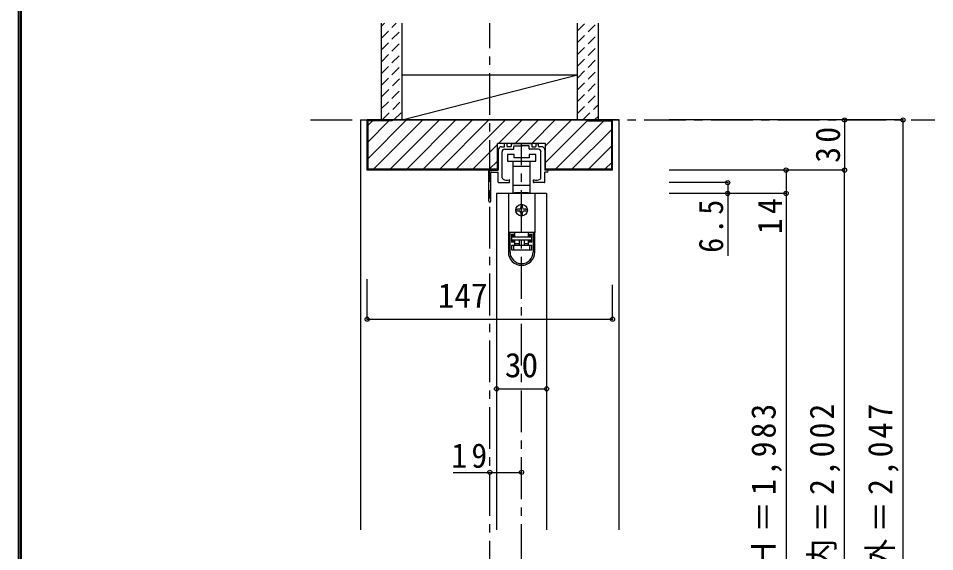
# Model space of a CAD drawing. Units: millimetres, scale not verified. Extents: x -973 to 977, y -718 to 696.
# Drawn here: x -973 to -424, y -319 to 0 of the extents above; entities that cross this region are included whole.
import ezdxf
from ezdxf.enums import TextEntityAlignment as Align

# ---------------------------------------------------------------- set-up
doc = ezdxf.new("R2010")
doc.units = ezdxf.units.MM
doc.header["$LTSCALE"] = 5
doc.header["$PDMODE"] = 32
doc.header["$PDSIZE"] = 2.5
doc.linetypes.add('CHAIN1', pattern=[8, 5, -1, 1, -1])
doc.linetypes.add('DASHED1', pattern=[1.8, 1.2, -0.6])
for name, color, linetype in [('0-1_通り芯', 4, 'CHAIN1'), ('0-2_柱', 7, 'Continuous'), ('0-3_仕上げ', 2, 'Continuous'), ('0-4_枠', 3, 'Continuous'), ('0-6_扉', 6, 'Continuous'), ('0-7_金物', 7, 'Continuous'), ('0-B_寸法', 7, 'Continuous'), ('0-C_ハッチ', 4, 'DASHED1'), ('F-1_枠', 6, 'Continuous')]:
    doc.layers.add(name, color=color, linetype=linetype)
doc.styles.add('ＭＳ ゴシック', font='')
doc.styles.get('ＭＳ ゴシック').set_extended_font_data('MS Gothic')

# ---------------------------------------------------------------- blocks, each defined once
blk = doc.blocks.new('03')
at = {"layer": '0-B_寸法'}
for p, q in [((-11.079, 7.476), (-9.529, 7.476)), ((-9.229, 7.776), (-9.229, 9.176)), ((-9.229, 5.976), (-4.029, 5.976)), ((-8.029, 9.476), (-8.929, 9.476)), ((-7.729, 7.776), (-7.729, 9.176)), ((-5.529, 7.476), (-7.429, 7.476)), ((-5.229, 9.176), (-5.229, 7.776)), ((-4.929, 9.476), (6.771, 9.476)), ((-3.729, 6.276), (-3.729, 7.676)), ((-3.429, 7.976), (0.621, 7.976)), ((0.921, 8.276), (0.621, 7.976)), ((0.921, 8.276), (1.221, 7.976)), ((5.271, 7.976), (1.221, 7.976)), ((5.571, 6.276), (5.571, 7.676)), ((11.071, 5.976), (5.871, 5.976)), ((7.071, 9.176), (7.071, 7.776)), ((7.371, 7.476), (9.271, 7.476)), ((9.571, 7.776), (9.571, 9.176)), ((9.871, 9.476), (10.771, 9.476)), ((11.071, 7.776), (11.071, 9.176)), ((12.921, 7.476), (11.371, 7.476)), ((-13.079, 5.476), (-13.079, -6.524)), ((-10.679, -11.096), (-10.679, 4.476)), ((12.521, -11.096), (12.521, 4.476)), ((14.921, 5.476), (14.921, -6.524)), ((-18.679, -25.124), (-18.679, -7.024)), ((-18.179, -6.524), (-13.079, -6.524)), ((-17.479, -25.124), (-17.479, -8.224)), ((-16.979, -7.724), (-13.079, -7.724)), ((-13.079, -13.724), (-13.079, -7.724)), ((16.321, -6.524), (14.921, -6.524)), ((16.321, -7.724), (14.921, -7.724)), ((14.921, -13.724), (14.921, -7.724)), ((-12.779, -14.024), (-6.529, -14.024)), ((-6.229, -13.724), (-6.229, -12.649)), ((8.071, -13.724), (8.071, -12.649)), ((14.621, -14.024), (8.371, -14.024))]:
    blk.add_line(p, q, dxfattribs=at)
for centre, radius, start, end in [((-11.079, 5.476), 2, 90, 180), ((-9.229, 4.476), 1.5, 90, 180), ((-9.529, 7.776), 0.3, 270, 0), ((-8.929, 9.176), 0.3, 90, 180), ((-8.029, 9.176), 0.3, 0, 90), ((-7.429, 7.776), 0.3, 180, 270), ((-5.529, 7.776), 0.3, 270, 0), ((-4.929, 9.176), 0.3, 90, 180), ((-4.029, 6.276), 0.3, 270, 0), ((-3.429, 7.676), 0.3, 90, 180), ((5.271, 7.676), 0.3, 0, 90), ((5.871, 6.276), 0.3, 180, 270), ((6.771, 9.176), 0.3, 0, 90), ((7.371, 7.776), 0.3, 180, 270), ((9.271, 7.776), 0.3, 270, 0), ((9.871, 9.176), 0.3, 90, 180), ((10.771, 9.176), 0.3, 0, 90), ((11.371, 7.776), 0.3, 180, 270), ((11.071, 4.476), 1.5, 0, 90), ((12.921, 5.476), 2, 0, 90), ((-18.179, -7.024), 0.5, 90, 180), ((-16.979, -8.224), 0.5, 90, 180), ((16.321, -7.124), 0.6, 0, 90), ((16.321, -7.124), 0.6, 270, 0), ((-12.779, -13.724), 0.3, 180, 270), ((-9.679, -11.096), 1, 180, 243.25632), ((-7.879, -7.524), 5, 243.25632, 284.75682), ((-6.529, -12.649), 0.3, 0, 104.75682), ((-6.529, -13.724), 0.3, 270, 0), ((8.371, -12.649), 0.3, 75.24318, 180), ((8.371, -13.724), 0.3, 180, 270), ((9.721, -7.524), 5, 255.24318, 296.74368), ((11.521, -11.096), 1, 296.74368, 0), ((14.621, -13.724), 0.3, 270, 0), ((-18.079, -25.124), 0.6, 180, 0)]:
    blk.add_arc(centre, radius, start, end, dxfattribs=at)
blk = doc.blocks.new('下荷重(戸車)')
at = {"layer": '0-7_金物'}
for p, q in [((8.5, 37.107), (4.5, 37.107)), ((5.25, 30.107), (5.25, 33.107)), ((-5.25, 30.107), (0, 30.107)), ((0, 30.107), (5.25, 30.107)), ((5.25, 18.507), (5.25, 30.107)), ((0, 18.507), (-5.25, 18.507)), ((-5.25, 18.507), (-5.25, 14.107)), ((5.25, 18.507), (0, 18.507)), ((5.25, 14.107), (5.25, 18.507)), ((7.9, 13.807), (-7.9, 13.807)), ((-7.9, 13.807), (-7.9, -9.493)), ((-5.25, 14.107), (-4, 14.107)), ((-4, 14.107), (-4, 13.807)), ((4, 14.107), (-4, 14.107)), ((4, 14.107), (5.25, 14.107)), ((4, 13.807), (4, 14.107)), ((7.9, 13.807), (7.9, -9.493)), ((-0.5, 6.307), (-0.5, 5.307)), ((0.5, 5.307), (0.5, 6.307)), ((-1.5, 4.307), (-2.5, 4.307)), ((-2.5, 3.307), (-1.5, 3.307)), ((-0.5, 2.307), (-0.5, 1.307)), ((0.5, 1.307), (0.5, 2.307)), ((2.5, 4.307), (1.5, 4.307)), ((1.5, 3.307), (2.5, 3.307)), ((7.9, -9.493), (-7.9, -9.493)), ((-7.9, -9.493), (-7.9, -9.593)), ((-6.9, -9.593), (-7.9, -9.593)), ((-7.9, -9.593), (-7.9, -21.293)), ((-4.2, -9.593), (-6.9, -9.593)), ((-6.9, -21.293), (-6.9, -9.593)), ((-6.1, -10.593), (-6.1, -15.293)), ((-6.1, -10.593), (-4.2, -10.593)), ((-4.9, -9.593), (-4.9, -9.493)), ((-4.2, -9.593), (-4.2, -10.593)), ((-4, -11.693), (-4, -9.493)), ((4, -9.493), (4, -11.693)), ((6.9, -9.593), (4.2, -9.593)), ((4.2, -10.593), (4.2, -9.593)), ((4.2, -11.593), (4.2, -10.593)), ((4.2, -10.593), (6.1, -10.593)), ((4.9, -9.493), (4.9, -9.593)), ((6.1, -15.293), (6.1, -10.593)), ((6.9, -9.593), (6.9, -21.293)), ((7.9, -9.593), (6.9, -9.593)), ((7.9, -9.493), (7.9, -9.593)), ((7.9, -21.293), (7.9, -9.593)), ((-6.1, -14.293), (-4.2, -14.293)), ((-4.2, -15.293), (-6.1, -15.293)), ((-5.9, -11.693), (-5.9, -12.193)), ((-4, -11.693), (-5.9, -11.693)), ((-5.9, -12.193), (5.9, -12.193)), ((-5.9, -14.193), (-5.9, -12.193)), ((5.9, -14.193), (-5.9, -14.193)), ((-4.2, -14.293), (-4.2, -15.293)), ((-4.2, -15.293), (-4.2, -17.193)), ((-4, -16.193), (-4, -14.193)), ((-1.5, -14.193), (-1.5, -17.193)), ((1.5, -14.193), (1.5, -17.193)), ((1.5, -16.193), (4, -16.193)), ((5.9, -11.693), (4, -11.693)), ((6.1, -11.593), (4.2, -11.593)), ((6.1, -15.293), (4.2, -15.293)), ((4.2, -17.193), (4.2, -15.293)), ((5.9, -12.193), (5.9, -11.693)), ((5.9, -12.193), (5.9, -14.193)), ((-5.9, -17.193), (-4.9, -17.193)), ((-4.9, -17.193), (4.9, -17.193)), ((-4.9, -17.193), (-4.9, -20.193)), ((4.9, -20.193), (-4.9, -20.193)), ((4.9, -17.193), (5.9, -17.193)), ((5.9, -17.193), (5.9, -20.193))]:
    blk.add_line(p, q, dxfattribs=at)
for points in [[(-8.5, 33.107), (0, 33.107), (8.5, 33.107), (8.5, 37.107)], [(4.5, 37.107), (4.5, 35.107), (-4.5, 35.107), (-4.5, 37.107), (-8.5, 37.107), (-8.5, 33.107)], [(-5.25, 33.107), (-5.25, 30.107), (-5.25, 18.507)], [(-4.2, -10.593), (-4.2, -11.593), (-6.1, -11.593)], [(-4, -17.193), (-4, -16.193), (-1.5, -16.193)], [(4, -14.193), (4, -16.193), (4, -17.193)], [(4.2, -15.293), (4.2, -14.293), (6.1, -14.293)], [(-4.9, -20.193), (-5.9, -20.193), (-5.9, -17.193)], [(5.9, -20.193), (4.9, -20.193), (4.9, -17.193)]]:
    blk.add_lwpolyline(points, dxfattribs=at)
blk.add_circle((0, 3.807), 3.5, dxfattribs=at)
for centre, radius, start, end in [((0, 6.307), 0.5, 90, 180), ((0, 6.307), 0.5, 0, 90), ((-2.5, 3.807), 0.5, 90, 180), ((-2.5, 3.807), 0.5, 180, 270), ((-1.5, 5.307), 1, 270, 0), ((-1.5, 2.307), 1, 0, 90), ((0, 1.307), 0.5, 180, 270), ((0, 1.307), 0.5, 270, 0), ((1.5, 5.307), 1, 180, 270), ((1.5, 2.307), 1, 90, 180), ((2.5, 3.807), 0.5, 0, 90), ((2.5, 3.807), 0.5, 270, 0), ((0, -21.293), 7.9, 180, 0), ((0, -21.293), 6.9, 180, 0)]:
    blk.add_arc(centre, radius, start, end, dxfattribs=at)

msp = doc.modelspace()

# ---------------------------------------------------------------- linework, layer by layer
at = {"layer": '0-1_通り芯'}
for p, q in [((-690.847, -577.5), (-690.847, -2.5)), ((-798.347, -60.5), (-424.347, -60.5)), ((-671.847, -567.5), (-671.847, -74.5))]:
    msp.add_line(p, q, dxfattribs=at)
at = {"layer": '0-2_柱'}
msp.add_line((-743.347, -60.5), (-638.347, -33.5), dxfattribs=at)
at = {"layer": '0-2_柱', "color": 3}
for p, q in [((-743.347, -33.5), (-638.347, -33.5)), ((-743.347, -60.5), (-638.347, -60.5))]:
    msp.add_line(p, q, dxfattribs=at)
at = {"layer": '0-3_仕上げ'}
for p, q in [((-755.847, -60.5), (-755.847, -2.5)), ((-743.347, -60.5), (-743.347, -2.5)), ((-638.347, -60.5), (-638.347, -2.5)), ((-625.847, -60.5), (-625.847, -2.5))]:
    msp.add_line(p, q, dxfattribs=at)
at = {"layer": '0-4_枠', "color": 4}
for p, q in [((-768.347, -60.5), (-764.347, -60.5)), ((-768.347, -60.5), (-768.347, -306)), ((-613.347, -60.5), (-617.347, -60.5)), ((-613.347, -306), (-613.347, -60.5))]:
    msp.add_line(p, q, dxfattribs=at)
at = {"layer": '0-4_枠'}
for p, q in [((-764.347, -90.5), (-764.347, -60.5)), ((-617.347, -60.5), (-764.347, -60.5)), ((-763.847, -90), (-763.847, -61)), ((-749.347, -61), (-763.847, -61)), ((-749.347, -60.5), (-749.347, -61)), ((-632.347, -61), (-632.347, -60.5)), ((-632.347, -61), (-617.847, -61)), ((-617.847, -90), (-617.847, -61)), ((-617.347, -90.5), (-617.347, -60.5)), ((-686.247, -90.5), (-686.247, -74.5)), ((-657.447, -74.5), (-686.247, -74.5)), ((-657.447, -90.5), (-657.447, -74.5)), ((-686.247, -90.5), (-764.347, -90.5)), ((-686.247, -90), (-763.847, -90)), ((-617.847, -90), (-657.447, -90)), ((-617.347, -90.5), (-657.447, -90.5))]:
    msp.add_line(p, q, dxfattribs=at)
at = {"layer": '0-6_扉'}
for p, q in [((-656.847, -104.5), (-686.847, -104.5)), ((-686.847, -104.5), (-686.847, -306)), ((-656.847, -104.5), (-656.847, -306))]:
    msp.add_line(p, q, dxfattribs=at)
at = {"layer": '0-B_寸法', "color": 4}
for p, q in [((-443.347, -60.5), (-583.347, -60.5)), ((-478.347, -60.5), (-478.347, -90.5)), ((-443.347, -60.5), (-443.347, -555.5)), ((-478.347, -90.5), (-583.347, -90.5)), ((-513.347, -90.5), (-513.347, -104.5)), ((-478.347, -567.5), (-478.347, -90.5)), ((-548.347, -98), (-583.347, -98)), ((-548.347, -98), (-548.347, -141.854)), ((-513.347, -104.5), (-583.347, -104.5)), ((-513.347, -104.5), (-513.347, -547.5)), ((-764.347, -179.804), (-764.347, -155.746)), ((-617.347, -179.804), (-617.347, -159.246)), ((-764.347, -179.804), (-617.347, -179.804)), ((-686.847, -221.5), (-656.847, -221.5)), ((-712.847, -271.5), (-671.847, -271.5))]:
    msp.add_line(p, q, dxfattribs=at)
at = {"layer": '0-B_寸法'}
for p in [(-478.347, -60.5), (-443.347, -60.5), (-513.347, -90.5), (-478.347, -90.5), (-548.347, -98), (-548.347, -104.5), (-513.347, -104.5), (-764.347, -179.804), (-617.347, -179.804), (-686.847, -221.5), (-656.847, -221.5), (-690.847, -271.5), (-671.847, -271.5)]:
    msp.add_point(p, dxfattribs=at)
at = {"layer": '0-C_ハッチ'}
for p, q in [((-755.847, -11.466), (-746.881, -2.5)), ((-755.847, -4.395), (-753.952, -2.5)), ((-638.347, -14.174), (-626.673, -2.5)), ((-638.347, -7.103), (-633.744, -2.5)), ((-755.847, -18.537), (-743.347, -6.037)), ((-638.347, -21.246), (-625.847, -8.746)), ((-755.847, -25.608), (-743.347, -13.108)), ((-638.347, -28.317), (-625.847, -15.817)), ((-755.847, -32.679), (-743.347, -20.179)), ((-755.847, -39.751), (-743.347, -27.251)), ((-638.347, -35.388), (-625.847, -22.888)), ((-638.347, -42.459), (-625.847, -29.959)), ((-755.525, -46.5), (-743.347, -34.322)), ((-638.347, -49.53), (-625.847, -37.03)), ((-755.875, -53.921), (-743.347, -41.393)), ((-755.383, -60.5), (-743.347, -48.464)), ((-638.347, -56.601), (-625.847, -44.101)), ((-635.175, -60.5), (-625.847, -51.172)), ((-748.312, -60.5), (-743.347, -55.535)), ((-628.104, -60.5), (-625.847, -58.243))]:
    msp.add_line(p, q, dxfattribs=at)
at = {"layer": '0-C_ハッチ', "linetype": 'Continuous'}
for p, q in [((-763.847, -83.472), (-740.875, -60.5)), ((-763.847, -63.673), (-761.174, -61)), ((-763.847, -73.573), (-751.274, -61)), ((-760.475, -90), (-730.975, -60.5)), ((-750.576, -90), (-721.076, -60.5)), ((-740.676, -90), (-711.176, -60.5)), ((-701.277, -60.5), (-730.777, -90)), ((-720.877, -90), (-691.377, -60.5)), ((-710.978, -90), (-681.478, -60.5)), ((-685.578, -74.5), (-671.578, -60.5)), ((-675.679, -74.5), (-661.679, -60.5)), ((-665.779, -74.5), (-651.779, -60.5)), ((-657.447, -76.067), (-641.88, -60.5)), ((-657.447, -85.967), (-632.347, -60.867)), ((-622.581, -61), (-651.581, -90)), ((-641.681, -90), (-617.847, -66.166)), ((-701.078, -90), (-686.247, -75.169)), ((-631.782, -90), (-617.847, -76.065)), ((-691.179, -90), (-686.247, -85.068)), ((-621.882, -90), (-617.847, -85.965))]:
    msp.add_line(p, q, dxfattribs=at)
at = {"layer": 'F-1_枠'}
for p, q in [((-973.347, 695.833), (-973.347, -700.833)), ((-972.514, 695.833), (-972.514, -700.833)), ((-971.68, 695.833), (-971.68, -700.833))]:
    msp.add_line(p, q, dxfattribs=at)

# ---------------------------------------------------------------- block references
at = {"layer": '0-7_金物'}
for name, p in [('03', (-672.768, -83.976)), ('下荷重(戸車)', (-671.847, -118.307))]:
    msp.add_blockref(name, p, dxfattribs=at)

# ---------------------------------------------------------------- texts
at = {"layer": '0-B_寸法', "style": 'ＭＳ ゴシック'}
for s, p in [('147', (-722.108, -177.304)), ('30', (-681.847, -219))]:
    msp.add_text(s, height=14.66, dxfattribs=at).set_placement(p, align=Align.BOTTOM_LEFT)
at = {"layer": '0-B_寸法', "char_height": 14.66, "attachment_point": 7, "rotation": 90, "style": 'ＭＳ ゴシック'}
for s, insert in [('\\T1.27;\\W0.95;30', (-480.847, -86.125)), ('\\T1.27;\\W0.9;6.5', (-550.847, -140.042)), ('\\T1.27;\\W0.95;14', (-515.847, -128.86)), ('\\T1.19;\\W0.95;ＤＨ＝1,983', (-515.847, -352.852)), ('\\T1.19;\\W0.95;枠内＝2,002', (-480.847, -352.852)), ('\\T1.19;\\W0.95;枠外＝2,047', (-445.847, -352.852))]:
    msp.add_mtext(s, dxfattribs=dict(at, insert=insert))
at = {"layer": '0-B_寸法', "insert": (-713.972, -269), "char_height": 14.66, "attachment_point": 7, "style": 'ＭＳ ゴシック'}
msp.add_mtext('\\T1.27;\\W0.95;19', dxfattribs=at)

doc.saveas('drawing.dxf')
